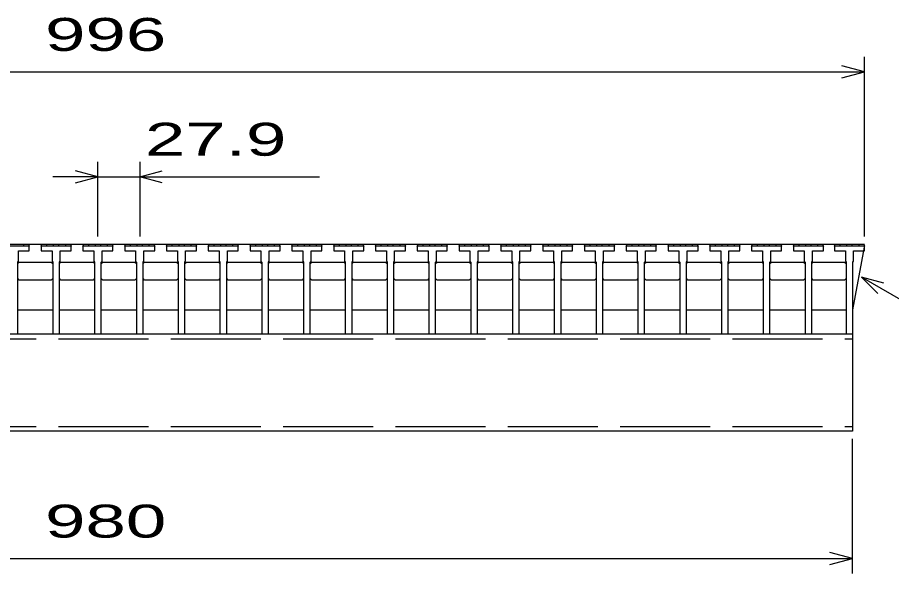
# Model space of a CAD drawing. Units: millimetres, scale not verified. Extents: x -1820 to 1731, y -1282 to 1054.
# Drawn here: x -988 to -405, y -806 to -434 of the extents above; entities that cross this region are included whole.
import ezdxf
from ezdxf.enums import TextEntityAlignment as Align

# ---------------------------------------------------------------- set-up
doc = ezdxf.new("R2010")
doc.units = ezdxf.units.MM
doc.header["$LTSCALE"] = 10
doc.linetypes.add('DASHED', pattern=[7.5, 6, -1.5])
doc.layers.add('16', color=3, linetype='Continuous', lineweight=25)
doc.layers.add('22', color=2, linetype='Continuous', lineweight=25)
doc.styles.add('ベクトル', font='')
doc.styles.get('ベクトル').set_extended_font_data('ベクトル')

msp = doc.modelspace()

# ---------------------------------------------------------------- linework, layer by layer
at = {"layer": '16'}
for p, q in [((-1419, -585.5), (-423, -585.5)), ((-980.5, -587), (-1000.5, -587)), ((-984.4, -587), (-983.9, -585.5)), ((-983.9, -585.5), (-981, -585.5)), ((-981, -585.5), (-980.5, -587)), ((-980.5, -590), (-980.5, -587)), ((-972.6, -587), (-972.1, -585.5)), ((-972.6, -587), (-972.6, -590)), ((-952.6, -587), (-972.6, -587)), ((-972.1, -585.5), (-969.2, -585.5)), ((-969.2, -585.5), (-968.7, -587)), ((-964.55, -587), (-964.05, -585.5)), ((-964.05, -585.5), (-961.15, -585.5)), ((-961.15, -585.5), (-960.65, -587)), ((-956.5, -587), (-956, -585.5)), ((-956, -585.5), (-953.1, -585.5)), ((-953.1, -585.5), (-952.6, -587)), ((-952.6, -590), (-952.6, -587)), ((-944.7, -587), (-944.2, -585.5)), ((-944.7, -587), (-944.7, -590)), ((-924.7, -587), (-944.7, -587)), ((-944.2, -585.5), (-941.3, -585.5)), ((-941.3, -585.5), (-940.8, -587)), ((-936.65, -587), (-936.15, -585.5)), ((-936.15, -585.5), (-933.25, -585.5)), ((-933.25, -585.5), (-932.75, -587)), ((-928.6, -587), (-928.1, -585.5)), ((-928.1, -585.5), (-925.2, -585.5)), ((-925.2, -585.5), (-924.7, -587)), ((-924.7, -590), (-924.7, -587)), ((-916.8, -587), (-916.3, -585.5)), ((-916.8, -587), (-916.8, -590)), ((-896.8, -587), (-916.8, -587)), ((-916.3, -585.5), (-913.4, -585.5)), ((-913.4, -585.5), (-912.9, -587)), ((-908.75, -587), (-908.25, -585.5)), ((-908.25, -585.5), (-905.35, -585.5)), ((-905.35, -585.5), (-904.85, -587)), ((-900.7, -587), (-900.2, -585.5)), ((-900.2, -585.5), (-897.3, -585.5)), ((-897.3, -585.5), (-896.8, -587)), ((-896.8, -590), (-896.8, -587)), ((-888.9, -587), (-888.4, -585.5)), ((-888.9, -587), (-888.9, -590)), ((-868.9, -587), (-888.9, -587)), ((-888.4, -585.5), (-885.5, -585.5)), ((-885.5, -585.5), (-885, -587)), ((-880.85, -587), (-880.35, -585.5)), ((-880.35, -585.5), (-877.45, -585.5)), ((-877.45, -585.5), (-876.95, -587)), ((-872.8, -587), (-872.3, -585.5)), ((-872.3, -585.5), (-869.4, -585.5)), ((-869.4, -585.5), (-868.9, -587)), ((-868.9, -590), (-868.9, -587)), ((-861, -587), (-860.5, -585.5)), ((-861, -587), (-861, -590)), ((-841, -587), (-861, -587)), ((-860.5, -585.5), (-857.6, -585.5)), ((-857.6, -585.5), (-857.1, -587)), ((-852.95, -587), (-852.45, -585.5)), ((-852.45, -585.5), (-849.55, -585.5)), ((-849.55, -585.5), (-849.05, -587)), ((-844.9, -587), (-844.4, -585.5)), ((-844.4, -585.5), (-841.5, -585.5)), ((-841.5, -585.5), (-841, -587)), ((-841, -590), (-841, -587)), ((-833.1, -587), (-832.6, -585.5)), ((-833.1, -587), (-833.1, -590)), ((-813.1, -587), (-833.1, -587)), ((-832.6, -585.5), (-829.7, -585.5)), ((-829.7, -585.5), (-829.2, -587)), ((-825.05, -587), (-824.55, -585.5)), ((-824.55, -585.5), (-821.65, -585.5)), ((-821.65, -585.5), (-821.15, -587)), ((-817, -587), (-816.5, -585.5)), ((-816.5, -585.5), (-813.6, -585.5)), ((-813.6, -585.5), (-813.1, -587)), ((-813.1, -590), (-813.1, -587)), ((-805.2, -587), (-804.7, -585.5)), ((-805.2, -587), (-805.2, -590)), ((-785.2, -587), (-805.2, -587)), ((-804.7, -585.5), (-801.8, -585.5)), ((-801.8, -585.5), (-801.3, -587)), ((-797.15, -587), (-796.65, -585.5)), ((-796.65, -585.5), (-793.75, -585.5)), ((-793.75, -585.5), (-793.25, -587)), ((-789.1, -587), (-788.6, -585.5)), ((-788.6, -585.5), (-785.7, -585.5)), ((-785.7, -585.5), (-785.2, -587)), ((-785.2, -590), (-785.2, -587)), ((-777.3, -587), (-776.8, -585.5)), ((-777.3, -587), (-777.3, -590)), ((-757.3, -587), (-777.3, -587)), ((-776.8, -585.5), (-773.9, -585.5)), ((-773.9, -585.5), (-773.4, -587)), ((-769.25, -587), (-768.75, -585.5)), ((-768.75, -585.5), (-765.85, -585.5)), ((-765.85, -585.5), (-765.35, -587)), ((-761.2, -587), (-760.7, -585.5)), ((-760.7, -585.5), (-757.8, -585.5)), ((-757.8, -585.5), (-757.3, -587)), ((-757.3, -590), (-757.3, -587)), ((-749.4, -587), (-748.9, -585.5)), ((-749.4, -587), (-749.4, -590)), ((-729.4, -587), (-749.4, -587)), ((-748.9, -585.5), (-746, -585.5)), ((-746, -585.5), (-745.5, -587)), ((-741.35, -587), (-740.85, -585.5)), ((-740.85, -585.5), (-737.95, -585.5)), ((-737.95, -585.5), (-737.45, -587)), ((-733.3, -587), (-732.8, -585.5)), ((-732.8, -585.5), (-729.9, -585.5)), ((-729.9, -585.5), (-729.4, -587)), ((-729.4, -590), (-729.4, -587)), ((-721.5, -587), (-721, -585.5)), ((-721.5, -587), (-721.5, -590)), ((-701.5, -587), (-721.5, -587)), ((-721, -585.5), (-718.1, -585.5)), ((-718.1, -585.5), (-717.6, -587)), ((-713.45, -587), (-712.95, -585.5)), ((-712.95, -585.5), (-710.05, -585.5)), ((-710.05, -585.5), (-709.55, -587)), ((-705.4, -587), (-704.9, -585.5)), ((-704.9, -585.5), (-702, -585.5)), ((-702, -585.5), (-701.5, -587)), ((-701.5, -590), (-701.5, -587)), ((-693.6, -587), (-693.1, -585.5)), ((-693.6, -587), (-693.6, -590)), ((-673.6, -587), (-693.6, -587)), ((-693.1, -585.5), (-690.2, -585.5)), ((-690.2, -585.5), (-689.7, -587)), ((-685.55, -587), (-685.05, -585.5)), ((-685.05, -585.5), (-682.15, -585.5)), ((-682.15, -585.5), (-681.65, -587)), ((-677.5, -587), (-677, -585.5)), ((-677, -585.5), (-674.1, -585.5)), ((-674.1, -585.5), (-673.6, -587)), ((-673.6, -590), (-673.6, -587)), ((-665.7, -587), (-665.2, -585.5)), ((-665.7, -587), (-665.7, -590)), ((-645.7, -587), (-665.7, -587)), ((-665.2, -585.5), (-662.3, -585.5)), ((-662.3, -585.5), (-661.8, -587)), ((-657.65, -587), (-657.15, -585.5)), ((-657.15, -585.5), (-654.25, -585.5)), ((-654.25, -585.5), (-653.75, -587)), ((-649.6, -587), (-649.1, -585.5)), ((-649.1, -585.5), (-646.2, -585.5)), ((-646.2, -585.5), (-645.7, -587)), ((-645.7, -590), (-645.7, -587)), ((-637.8, -587), (-637.3, -585.5)), ((-637.8, -587), (-637.8, -590)), ((-617.8, -587), (-637.8, -587)), ((-637.3, -585.5), (-634.4, -585.5)), ((-634.4, -585.5), (-633.9, -587)), ((-629.75, -587), (-629.25, -585.5)), ((-629.25, -585.5), (-626.35, -585.5)), ((-626.35, -585.5), (-625.85, -587)), ((-621.7, -587), (-621.2, -585.5)), ((-621.2, -585.5), (-618.3, -585.5)), ((-618.3, -585.5), (-617.8, -587)), ((-617.8, -590), (-617.8, -587)), ((-609.9, -587), (-609.4, -585.5)), ((-609.9, -587), (-609.9, -590)), ((-589.9, -587), (-609.9, -587)), ((-609.4, -585.5), (-606.5, -585.5)), ((-606.5, -585.5), (-606, -587)), ((-601.85, -587), (-601.35, -585.5)), ((-601.35, -585.5), (-598.45, -585.5)), ((-598.45, -585.5), (-597.95, -587)), ((-593.8, -587), (-593.3, -585.5)), ((-593.3, -585.5), (-590.4, -585.5)), ((-590.4, -585.5), (-589.9, -587)), ((-589.9, -590), (-589.9, -587)), ((-582, -587), (-581.5, -585.5)), ((-582, -587), (-582, -590)), ((-562, -587), (-582, -587)), ((-581.5, -585.5), (-578.6, -585.5)), ((-578.6, -585.5), (-578.1, -587)), ((-573.95, -587), (-573.45, -585.5)), ((-573.45, -585.5), (-570.55, -585.5)), ((-570.55, -585.5), (-570.05, -587)), ((-565.9, -587), (-565.4, -585.5)), ((-565.4, -585.5), (-562.5, -585.5)), ((-562.5, -585.5), (-562, -587)), ((-562, -590), (-562, -587)), ((-554.1, -587), (-553.6, -585.5)), ((-554.1, -587), (-554.1, -590)), ((-534.1, -587), (-554.1, -587)), ((-553.6, -585.5), (-550.7, -585.5)), ((-550.7, -585.5), (-550.2, -587)), ((-546.05, -587), (-545.55, -585.5)), ((-545.55, -585.5), (-542.65, -585.5)), ((-542.65, -585.5), (-542.15, -587)), ((-538, -587), (-537.5, -585.5)), ((-537.5, -585.5), (-534.6, -585.5)), ((-534.6, -585.5), (-534.1, -587)), ((-534.1, -590), (-534.1, -587)), ((-526.2, -587), (-525.7, -585.5)), ((-526.2, -587), (-526.2, -590)), ((-506.2, -587), (-526.2, -587)), ((-525.7, -585.5), (-522.8, -585.5)), ((-522.8, -585.5), (-522.3, -587)), ((-518.15, -587), (-517.65, -585.5)), ((-517.65, -585.5), (-514.75, -585.5)), ((-514.75, -585.5), (-514.25, -587)), ((-510.1, -587), (-509.6, -585.5)), ((-509.6, -585.5), (-506.7, -585.5)), ((-506.7, -585.5), (-506.2, -587)), ((-506.2, -590), (-506.2, -587)), ((-498.3, -587), (-497.8, -585.5)), ((-498.3, -587), (-498.3, -590)), ((-478.3, -587), (-498.3, -587)), ((-497.8, -585.5), (-494.9, -585.5)), ((-494.9, -585.5), (-494.4, -587)), ((-490.25, -587), (-489.75, -585.5)), ((-489.75, -585.5), (-486.85, -585.5)), ((-486.85, -585.5), (-486.35, -587)), ((-482.2, -587), (-481.7, -585.5)), ((-481.7, -585.5), (-478.8, -585.5)), ((-478.8, -585.5), (-478.3, -587)), ((-478.3, -590), (-478.3, -587)), ((-470.4, -587), (-469.9, -585.5)), ((-470.4, -587), (-470.4, -590)), ((-450.4, -587), (-470.4, -587)), ((-469.9, -585.5), (-467, -585.5)), ((-467, -585.5), (-466.5, -587)), ((-462.35, -587), (-461.85, -585.5)), ((-461.85, -585.5), (-458.95, -585.5)), ((-458.95, -585.5), (-458.45, -587)), ((-454.3, -587), (-453.8, -585.5)), ((-453.8, -585.5), (-450.9, -585.5)), ((-450.9, -585.5), (-450.4, -587)), ((-450.4, -590), (-450.4, -587)), ((-443, -587), (-442.5, -585.5)), ((-443, -587), (-443, -590)), ((-423, -587), (-443, -587)), ((-442.5, -585.5), (-439.6, -585.5)), ((-439.6, -585.5), (-439.1, -587)), ((-434.95, -587), (-434.45, -585.5)), ((-434.45, -585.5), (-431.55, -585.5)), ((-431.55, -585.5), (-431.05, -587)), ((-430.75, -629.5), (-423, -587.5)), ((-426.9, -587), (-426.4, -585.5)), ((-426.4, -585.5), (-423.5, -585.5)), ((-423.5, -585.5), (-423, -587)), ((-423, -590), (-423, -587)), ((-987.75, -597), (-987.75, -590)), ((-987.75, -590), (-980.5, -590)), ((-972.6, -590), (-965.35, -590)), ((-965.35, -590), (-965.35, -597)), ((-959.85, -597), (-959.85, -590)), ((-959.85, -590), (-952.6, -590)), ((-944.7, -590), (-937.45, -590)), ((-937.45, -590), (-937.45, -597)), ((-931.95, -597), (-931.95, -590)), ((-931.95, -590), (-924.7, -590)), ((-916.8, -590), (-909.55, -590)), ((-909.55, -590), (-909.55, -597)), ((-904.05, -597), (-904.05, -590)), ((-904.05, -590), (-896.8, -590)), ((-888.9, -590), (-881.65, -590)), ((-881.65, -590), (-881.65, -597)), ((-876.15, -597), (-876.15, -590)), ((-876.15, -590), (-868.9, -590)), ((-861, -590), (-853.75, -590)), ((-853.75, -590), (-853.75, -597)), ((-848.25, -597), (-848.25, -590)), ((-848.25, -590), (-841, -590)), ((-833.1, -590), (-825.85, -590)), ((-825.85, -590), (-825.85, -597)), ((-820.35, -597), (-820.35, -590)), ((-820.35, -590), (-813.1, -590)), ((-805.2, -590), (-797.95, -590)), ((-797.95, -590), (-797.95, -597)), ((-792.45, -597), (-792.45, -590)), ((-792.45, -590), (-785.2, -590)), ((-777.3, -590), (-770.05, -590)), ((-770.05, -590), (-770.05, -597)), ((-764.55, -597), (-764.55, -590)), ((-764.55, -590), (-757.3, -590)), ((-749.4, -590), (-742.15, -590)), ((-742.15, -590), (-742.15, -597)), ((-736.65, -597), (-736.65, -590)), ((-736.65, -590), (-729.4, -590)), ((-721.5, -590), (-714.25, -590)), ((-714.25, -590), (-714.25, -597)), ((-708.75, -597), (-708.75, -590)), ((-708.75, -590), (-701.5, -590)), ((-693.6, -590), (-686.35, -590)), ((-686.35, -590), (-686.35, -597)), ((-680.85, -597), (-680.85, -590)), ((-680.85, -590), (-673.6, -590)), ((-665.7, -590), (-658.45, -590)), ((-658.45, -590), (-658.45, -597)), ((-652.95, -597), (-652.95, -590)), ((-652.95, -590), (-645.7, -590)), ((-637.8, -590), (-630.55, -590)), ((-630.55, -590), (-630.55, -597)), ((-625.05, -597), (-625.05, -590)), ((-625.05, -590), (-617.8, -590)), ((-609.9, -590), (-602.65, -590)), ((-602.65, -590), (-602.65, -597)), ((-597.15, -597), (-597.15, -590)), ((-597.15, -590), (-589.9, -590)), ((-582, -590), (-574.75, -590)), ((-574.75, -590), (-574.75, -597)), ((-569.25, -597), (-569.25, -590)), ((-569.25, -590), (-562, -590)), ((-554.1, -590), (-546.85, -590)), ((-546.85, -590), (-546.85, -597)), ((-541.35, -597), (-541.35, -590)), ((-541.35, -590), (-534.1, -590)), ((-526.2, -590), (-518.95, -590)), ((-518.95, -590), (-518.95, -597)), ((-513.45, -597), (-513.45, -590)), ((-513.45, -590), (-506.2, -590)), ((-498.3, -590), (-491.05, -590)), ((-491.05, -590), (-491.05, -597)), ((-485.55, -597), (-485.55, -590)), ((-485.55, -590), (-478.3, -590)), ((-470.4, -590), (-463.15, -590)), ((-463.15, -590), (-463.15, -597)), ((-457.65, -597), (-457.65, -590)), ((-457.65, -590), (-450.4, -590)), ((-443, -590), (-435.75, -590)), ((-435.75, -590), (-435.75, -597)), ((-430.25, -597), (-430.25, -590)), ((-430.25, -590), (-423, -590)), ((-988.25, -597.5), (-987.75, -597)), ((-988.25, -645.5), (-988.25, -597.5)), ((-988.25, -598.5), (-987.25, -597.5)), ((-987.25, -597.5), (-965.85, -597.5)), ((-965.85, -597.5), (-964.85, -598.5)), ((-965.35, -597), (-964.85, -597.5)), ((-964.85, -597.5), (-964.85, -645.5)), ((-960.35, -597.5), (-959.85, -597)), ((-960.35, -645.5), (-960.35, -597.5)), ((-960.35, -598.5), (-959.35, -597.5)), ((-959.35, -597.5), (-937.95, -597.5)), ((-937.95, -597.5), (-936.95, -598.5)), ((-937.45, -597), (-936.95, -597.5)), ((-936.95, -597.5), (-936.95, -645.5)), ((-932.45, -597.5), (-931.95, -597)), ((-932.45, -645.5), (-932.45, -597.5)), ((-932.45, -598.5), (-931.45, -597.5)), ((-931.45, -597.5), (-910.05, -597.5)), ((-910.05, -597.5), (-909.05, -598.5)), ((-909.55, -597), (-909.05, -597.5)), ((-909.05, -597.5), (-909.05, -645.5)), ((-904.55, -597.5), (-904.05, -597)), ((-904.55, -645.5), (-904.55, -597.5)), ((-904.55, -598.5), (-903.55, -597.5)), ((-903.55, -597.5), (-882.15, -597.5)), ((-882.15, -597.5), (-881.15, -598.5)), ((-881.65, -597), (-881.15, -597.5)), ((-881.15, -597.5), (-881.15, -645.5)), ((-876.65, -597.5), (-876.15, -597)), ((-876.65, -645.5), (-876.65, -597.5)), ((-876.65, -598.5), (-875.65, -597.5)), ((-875.65, -597.5), (-854.25, -597.5)), ((-854.25, -597.5), (-853.25, -598.5)), ((-853.75, -597), (-853.25, -597.5)), ((-853.25, -597.5), (-853.25, -645.5)), ((-848.75, -597.5), (-848.25, -597)), ((-848.75, -645.5), (-848.75, -597.5)), ((-848.75, -598.5), (-847.75, -597.5)), ((-847.75, -597.5), (-826.35, -597.5)), ((-826.35, -597.5), (-825.35, -598.5)), ((-825.85, -597), (-825.35, -597.5)), ((-825.35, -597.5), (-825.35, -645.5)), ((-820.85, -597.5), (-820.35, -597)), ((-820.85, -645.5), (-820.85, -597.5)), ((-820.85, -598.5), (-819.85, -597.5)), ((-819.85, -597.5), (-798.45, -597.5)), ((-798.45, -597.5), (-797.45, -598.5)), ((-797.95, -597), (-797.45, -597.5)), ((-797.45, -597.5), (-797.45, -645.5)), ((-792.95, -597.5), (-792.45, -597)), ((-792.95, -645.5), (-792.95, -597.5)), ((-792.95, -598.5), (-791.95, -597.5)), ((-791.95, -597.5), (-770.55, -597.5)), ((-770.55, -597.5), (-769.55, -598.5)), ((-770.05, -597), (-769.55, -597.5)), ((-769.55, -597.5), (-769.55, -645.5)), ((-765.05, -597.5), (-764.55, -597)), ((-765.05, -645.5), (-765.05, -597.5)), ((-765.05, -598.5), (-764.05, -597.5)), ((-764.05, -597.5), (-742.65, -597.5)), ((-742.65, -597.5), (-741.65, -598.5)), ((-742.15, -597), (-741.65, -597.5)), ((-741.65, -597.5), (-741.65, -645.5)), ((-737.15, -597.5), (-736.65, -597)), ((-737.15, -645.5), (-737.15, -597.5)), ((-737.15, -598.5), (-736.15, -597.5)), ((-736.15, -597.5), (-714.75, -597.5)), ((-714.75, -597.5), (-713.75, -598.5)), ((-714.25, -597), (-713.75, -597.5)), ((-713.75, -597.5), (-713.75, -645.5)), ((-709.25, -597.5), (-708.75, -597)), ((-709.25, -645.5), (-709.25, -597.5)), ((-709.25, -598.5), (-708.25, -597.5)), ((-708.25, -597.5), (-686.85, -597.5)), ((-686.85, -597.5), (-685.85, -598.5)), ((-686.35, -597), (-685.85, -597.5)), ((-685.85, -597.5), (-685.85, -645.5)), ((-681.35, -597.5), (-680.85, -597)), ((-681.35, -645.5), (-681.35, -597.5)), ((-681.35, -598.5), (-680.35, -597.5)), ((-680.35, -597.5), (-658.95, -597.5)), ((-658.95, -597.5), (-657.95, -598.5)), ((-658.45, -597), (-657.95, -597.5)), ((-657.95, -597.5), (-657.95, -645.5)), ((-653.45, -597.5), (-652.95, -597)), ((-653.45, -645.5), (-653.45, -597.5)), ((-653.45, -598.5), (-652.45, -597.5)), ((-652.45, -597.5), (-631.05, -597.5)), ((-631.05, -597.5), (-630.05, -598.5)), ((-630.55, -597), (-630.05, -597.5)), ((-630.05, -597.5), (-630.05, -645.5)), ((-625.55, -597.5), (-625.05, -597)), ((-625.55, -645.5), (-625.55, -597.5)), ((-625.55, -598.5), (-624.55, -597.5)), ((-624.55, -597.5), (-603.15, -597.5)), ((-603.15, -597.5), (-602.15, -598.5)), ((-602.65, -597), (-602.15, -597.5)), ((-602.15, -597.5), (-602.15, -645.5)), ((-597.65, -597.5), (-597.15, -597)), ((-597.65, -645.5), (-597.65, -597.5)), ((-597.65, -598.5), (-596.65, -597.5)), ((-596.65, -597.5), (-575.25, -597.5)), ((-575.25, -597.5), (-574.25, -598.5)), ((-574.75, -597), (-574.25, -597.5)), ((-574.25, -597.5), (-574.25, -645.5)), ((-569.75, -597.5), (-569.25, -597)), ((-569.75, -645.5), (-569.75, -597.5)), ((-569.75, -598.5), (-568.75, -597.5)), ((-568.75, -597.5), (-547.35, -597.5)), ((-547.35, -597.5), (-546.35, -598.5)), ((-546.85, -597), (-546.35, -597.5)), ((-546.35, -597.5), (-546.35, -645.5)), ((-541.85, -597.5), (-541.35, -597)), ((-541.85, -645.5), (-541.85, -597.5)), ((-541.85, -598.5), (-540.85, -597.5)), ((-540.85, -597.5), (-519.45, -597.5)), ((-519.45, -597.5), (-518.45, -598.5)), ((-518.95, -597), (-518.45, -597.5)), ((-518.45, -597.5), (-518.45, -645.5)), ((-513.95, -597.5), (-513.45, -597)), ((-513.95, -645.5), (-513.95, -597.5)), ((-513.95, -598.5), (-512.95, -597.5)), ((-512.95, -597.5), (-491.55, -597.5)), ((-491.55, -597.5), (-490.55, -598.5)), ((-491.05, -597), (-490.55, -597.5)), ((-490.55, -597.5), (-490.55, -645.5)), ((-486.05, -597.5), (-485.55, -597)), ((-486.05, -645.5), (-486.05, -597.5)), ((-486.05, -598.5), (-485.05, -597.5)), ((-485.05, -597.5), (-463.65, -597.5)), ((-463.65, -597.5), (-462.65, -598.5)), ((-463.15, -597), (-462.65, -597.5)), ((-462.65, -597.5), (-462.65, -645.5)), ((-458.15, -597.5), (-457.65, -597)), ((-458.15, -645.5), (-458.15, -597.5)), ((-458.15, -598.5), (-457.15, -597.5)), ((-457.15, -597.5), (-436.25, -597.5)), ((-436.25, -597.5), (-435.25, -598.5)), ((-435.75, -597), (-435.25, -597.5)), ((-435.25, -597.5), (-435.25, -645.5)), ((-430.75, -597.5), (-430.25, -597)), ((-430.75, -645.5), (-430.75, -597.5)), ((-987.25, -609.5), (-988.25, -608.5)), ((-965.85, -609.5), (-987.25, -609.5)), ((-964.85, -608.5), (-965.85, -609.5)), ((-959.35, -609.5), (-960.35, -608.5)), ((-937.95, -609.5), (-959.35, -609.5)), ((-936.95, -608.5), (-937.95, -609.5)), ((-931.45, -609.5), (-932.45, -608.5)), ((-910.05, -609.5), (-931.45, -609.5)), ((-909.05, -608.5), (-910.05, -609.5)), ((-903.55, -609.5), (-904.55, -608.5)), ((-882.15, -609.5), (-903.55, -609.5)), ((-881.15, -608.5), (-882.15, -609.5)), ((-875.65, -609.5), (-876.65, -608.5)), ((-854.25, -609.5), (-875.65, -609.5)), ((-853.25, -608.5), (-854.25, -609.5)), ((-847.75, -609.5), (-848.75, -608.5)), ((-826.35, -609.5), (-847.75, -609.5)), ((-825.35, -608.5), (-826.35, -609.5)), ((-819.85, -609.5), (-820.85, -608.5)), ((-798.45, -609.5), (-819.85, -609.5)), ((-797.45, -608.5), (-798.45, -609.5)), ((-791.95, -609.5), (-792.95, -608.5)), ((-770.55, -609.5), (-791.95, -609.5)), ((-769.55, -608.5), (-770.55, -609.5)), ((-764.05, -609.5), (-765.05, -608.5)), ((-742.65, -609.5), (-764.05, -609.5)), ((-741.65, -608.5), (-742.65, -609.5)), ((-736.15, -609.5), (-737.15, -608.5)), ((-714.75, -609.5), (-736.15, -609.5)), ((-713.75, -608.5), (-714.75, -609.5)), ((-708.25, -609.5), (-709.25, -608.5)), ((-686.85, -609.5), (-708.25, -609.5)), ((-685.85, -608.5), (-686.85, -609.5)), ((-680.35, -609.5), (-681.35, -608.5)), ((-658.95, -609.5), (-680.35, -609.5)), ((-657.95, -608.5), (-658.95, -609.5)), ((-652.45, -609.5), (-653.45, -608.5)), ((-631.05, -609.5), (-652.45, -609.5)), ((-630.05, -608.5), (-631.05, -609.5)), ((-624.55, -609.5), (-625.55, -608.5)), ((-603.15, -609.5), (-624.55, -609.5)), ((-602.15, -608.5), (-603.15, -609.5)), ((-596.65, -609.5), (-597.65, -608.5)), ((-575.25, -609.5), (-596.65, -609.5)), ((-574.25, -608.5), (-575.25, -609.5)), ((-568.75, -609.5), (-569.75, -608.5)), ((-547.35, -609.5), (-568.75, -609.5)), ((-546.35, -608.5), (-547.35, -609.5)), ((-540.85, -609.5), (-541.85, -608.5)), ((-519.45, -609.5), (-540.85, -609.5)), ((-518.45, -608.5), (-519.45, -609.5)), ((-512.95, -609.5), (-513.95, -608.5)), ((-491.55, -609.5), (-512.95, -609.5)), ((-490.55, -608.5), (-491.55, -609.5)), ((-485.05, -609.5), (-486.05, -608.5)), ((-463.65, -609.5), (-485.05, -609.5)), ((-462.65, -608.5), (-463.65, -609.5)), ((-457.15, -609.5), (-458.15, -608.5)), ((-436.25, -609.5), (-457.15, -609.5)), ((-435.25, -608.5), (-436.25, -609.5)), ((-988.25, -629.5), (-964.85, -629.5)), ((-960.35, -629.5), (-936.95, -629.5)), ((-932.45, -629.5), (-909.05, -629.5)), ((-904.55, -629.5), (-881.15, -629.5)), ((-876.65, -629.5), (-853.25, -629.5)), ((-848.75, -629.5), (-825.35, -629.5)), ((-820.85, -629.5), (-797.45, -629.5)), ((-792.95, -629.5), (-769.55, -629.5)), ((-765.05, -629.5), (-741.65, -629.5)), ((-737.15, -629.5), (-713.75, -629.5)), ((-709.25, -629.5), (-685.85, -629.5)), ((-681.35, -629.5), (-657.95, -629.5)), ((-653.45, -629.5), (-630.05, -629.5)), ((-625.55, -629.5), (-602.15, -629.5)), ((-597.65, -629.5), (-574.25, -629.5)), ((-569.75, -629.5), (-546.35, -629.5)), ((-541.85, -629.5), (-518.45, -629.5)), ((-513.95, -629.5), (-490.55, -629.5)), ((-486.05, -629.5), (-462.65, -629.5)), ((-458.15, -629.5), (-435.25, -629.5)), ((-1411, -645.5), (-431, -645.5)), ((-992.75, -645.5), (-988.25, -645.5)), ((-964.85, -645.5), (-960.35, -645.5)), ((-936.95, -645.5), (-932.45, -645.5)), ((-909.05, -645.5), (-904.55, -645.5)), ((-881.15, -645.5), (-876.65, -645.5)), ((-853.25, -645.5), (-848.75, -645.5)), ((-825.35, -645.5), (-820.85, -645.5)), ((-797.45, -645.5), (-792.95, -645.5)), ((-769.55, -645.5), (-765.05, -645.5)), ((-741.65, -645.5), (-737.15, -645.5)), ((-713.75, -645.5), (-709.25, -645.5)), ((-685.85, -645.5), (-681.35, -645.5)), ((-657.95, -645.5), (-653.45, -645.5)), ((-630.05, -645.5), (-625.55, -645.5)), ((-602.15, -645.5), (-597.65, -645.5)), ((-574.25, -645.5), (-569.75, -645.5)), ((-546.35, -645.5), (-541.85, -645.5)), ((-518.45, -645.5), (-513.95, -645.5)), ((-490.55, -645.5), (-486.05, -645.5)), ((-462.65, -645.5), (-458.15, -645.5)), ((-435.25, -645.5), (-430.75, -645.5)), ((-431, -645.5), (-431, -710.5)), ((-431, -710.5), (-1411, -710.5))]:
    msp.add_line(p, q, dxfattribs=at)
at = {"layer": '16', "linetype": 'DASHED'}
for p, q in [((-1411, -648.7), (-431, -648.7)), ((-1411, -707.3), (-431, -707.3))]:
    msp.add_line(p, q, dxfattribs=at)
at = {"layer": '22', "color": 4}
for p, q in [((-423, -580.5), (-423, -460.5)), ((-423, -470.5), (-438, -466.5)), ((-1419, -470.5), (-423, -470.5)), ((-438, -474.5), (-423, -470.5)), ((-934.7, -580.5), (-934.7, -530.5)), ((-906.8, -530.5), (-906.8, -580.5)), ((-934.7, -540.5), (-949.7, -536.5)), ((-906.8, -540.5), (-891.8, -536.5)), ((-934.7, -540.5), (-964.7, -540.5)), ((-949.7, -544.5), (-934.7, -540.5)), ((-934.7, -540.5), (-906.8, -540.5)), ((-891.8, -544.5), (-906.8, -540.5)), ((-906.8, -540.5), (-786.8, -540.5)), ((-410, -611.5), (-425, -607.5)), ((-414, -618.5), (-425, -607.5)), ((-388, -628.9), (-425, -607.5)), ((-431, -805.5), (-431, -715.5)), ((-431, -795.5), (-446, -791.5)), ((-1411, -795.5), (-431, -795.5)), ((-446, -799.5), (-431, -795.5))]:
    msp.add_line(p, q, dxfattribs=at)

# ---------------------------------------------------------------- texts
at = {"layer": '22', "style": 'ベクトル', "width": 1.65}
for s, p in [(' 996 ', (-983.5, -445.5)), (' 27.9 ', (-916.8, -515.5)), (' 980 ', (-983.5, -770.5))]:
    msp.add_text(s, height=21.99, dxfattribs=at).set_placement(p, align=Align.MIDDLE_LEFT)

doc.saveas('drawing.dxf')
